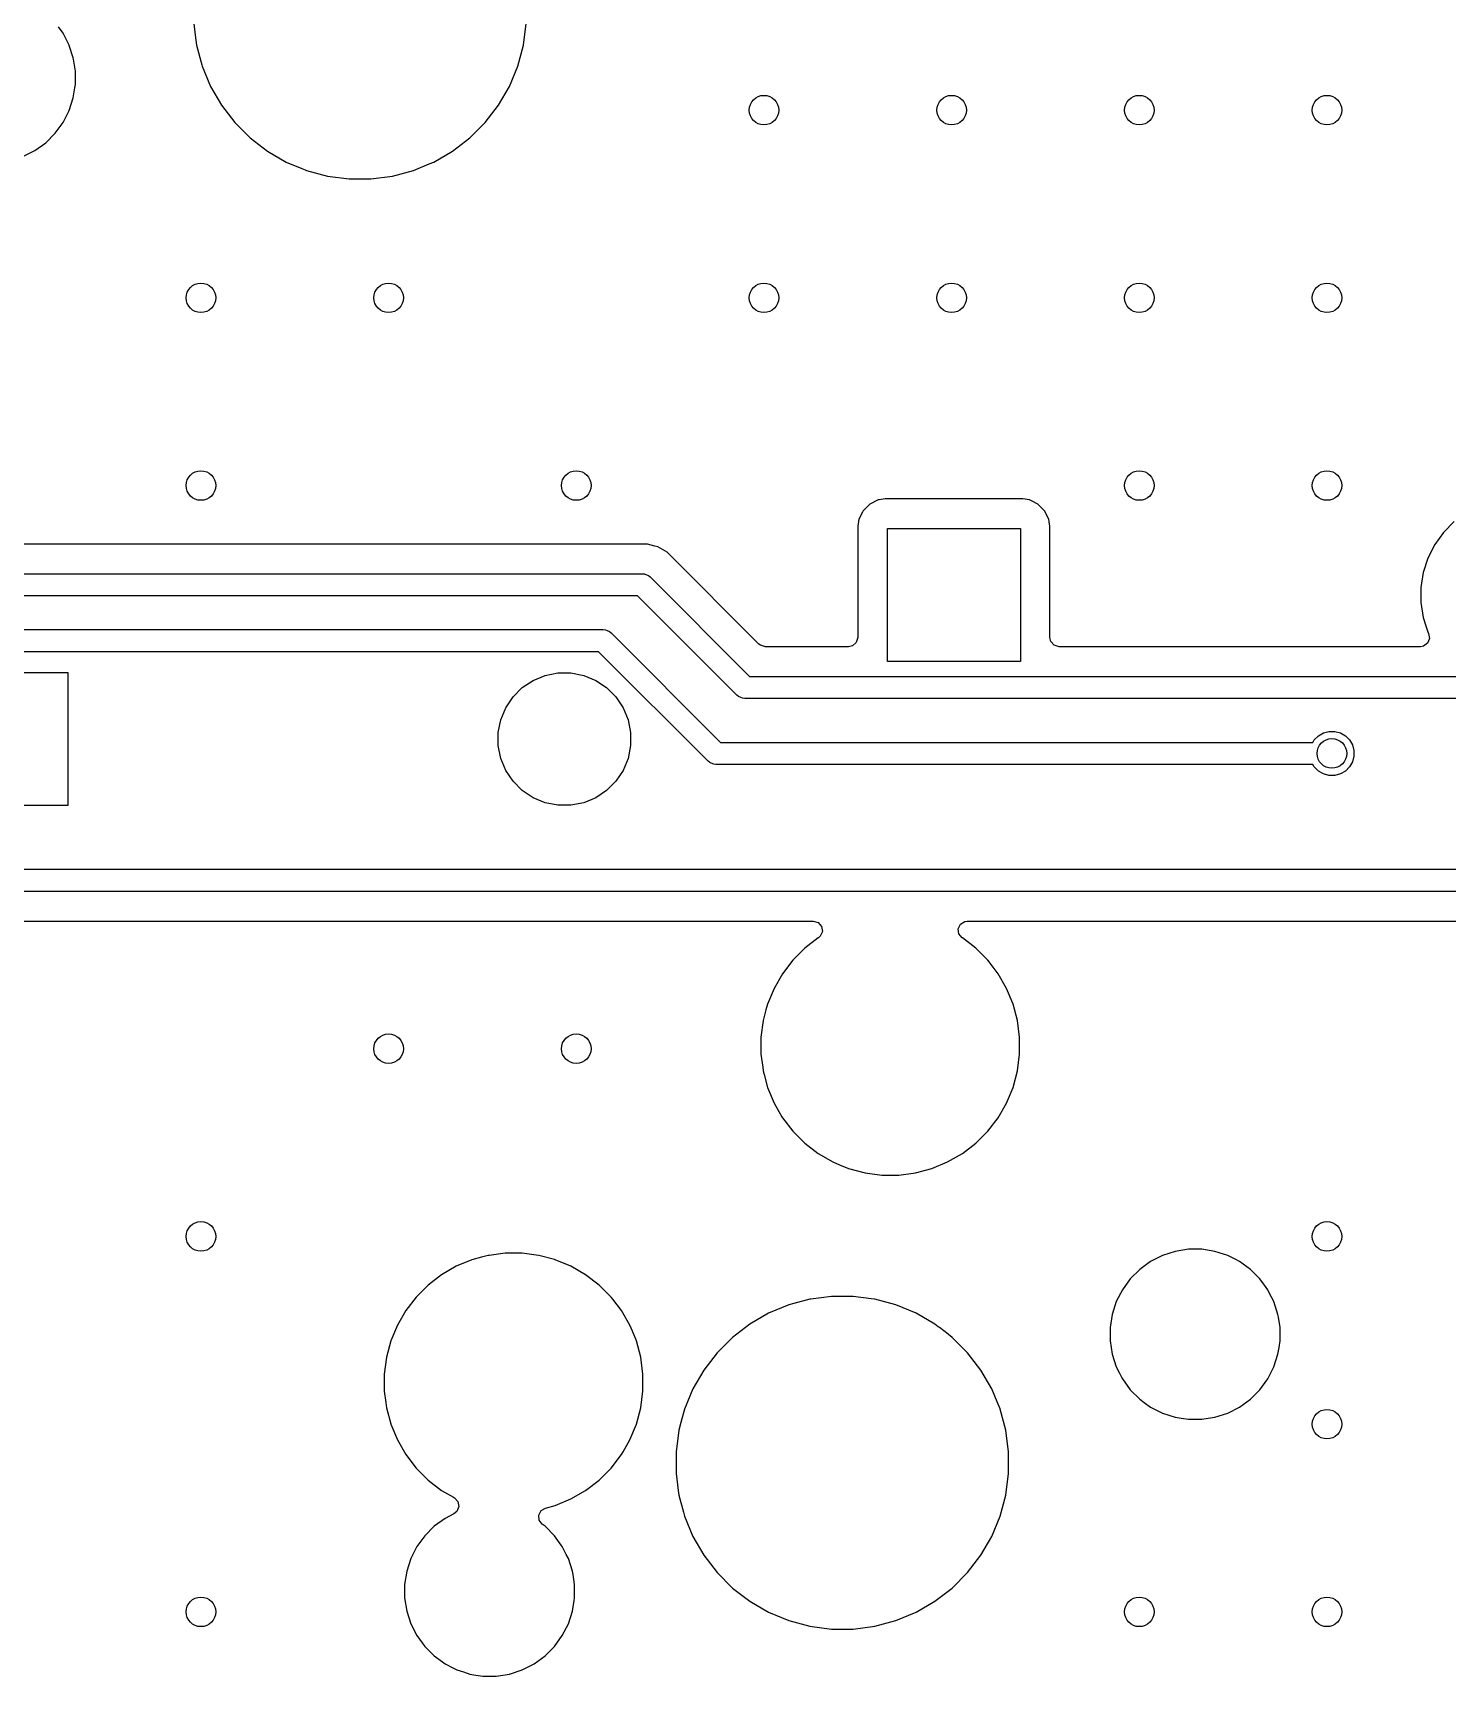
# Model space of a CAD drawing. Extents: x 2.6 to 14.2, y -9.4 to -3.8.
# Drawn here: x 9.794 to 10.547, y -8.065 to -7.189 of the extents above; entities that cross this region are included whole.
import ezdxf

# ---------------------------------------------------------------- set-up
doc = ezdxf.new("R2010")
doc.units = 0
doc.header["$MEASUREMENT"] = 0
doc.layers.add('BLACK', color=7, linetype='CONTINUOUS')

msp = doc.modelspace()

# ---------------------------------------------------------------- linework, layer by layer
at = {"layer": 'BLACK', "linetype": 'CONTINUOUS'}
for p, q in [((9.80979, -7.1896), (9.80726, -7.18611)), ((9.87941, -7.18441), (9.88023, -7.19065)), ((10.05509, -7.19593), (10.05661, -7.18441)), ((9.8119, -7.19375), (9.80979, -7.1896)), ((9.81302, -7.19595), (9.8119, -7.19375)), ((9.88023, -7.19065), (9.88092, -7.19593)), ((9.81307, -7.19608), (9.81302, -7.19595)), ((9.81302, -7.19595), (9.81302, -7.19595)), ((9.81523, -7.20273), (9.81307, -7.19608)), ((9.81533, -7.20338), (9.81523, -7.20273)), ((9.81634, -7.20977), (9.81533, -7.20338)), ((9.88092, -7.19593), (9.88374, -7.20643)), ((10.05209, -7.20715), (10.05509, -7.19593)), ((9.81634, -7.2169), (9.81634, -7.20977)), ((9.88374, -7.20643), (9.88393, -7.20715)), ((9.88393, -7.20715), (9.88393, -7.20715)), ((9.88393, -7.20715), (9.88837, -7.21788)), ((10.04764, -7.21788), (10.05209, -7.20715)), ((9.81523, -7.22394), (9.81607, -7.2186)), ((9.81607, -7.2186), (9.81634, -7.2169)), ((9.88837, -7.21788), (9.88837, -7.21788)), ((9.88837, -7.21788), (9.89418, -7.22794)), ((10.04184, -7.22794), (10.04764, -7.21788)), ((9.80979, -7.23708), (9.81302, -7.23072)), ((9.81302, -7.23072), (9.81523, -7.22394)), ((9.89418, -7.22794), (9.90125, -7.23715)), ((10.03477, -7.23715), (10.04184, -7.22794)), ((9.8056, -7.24284), (9.80979, -7.23708)), ((9.90125, -7.23715), (9.90125, -7.23715)), ((9.90125, -7.23715), (9.90946, -7.24536)), ((10.02655, -7.24536), (10.03477, -7.23715)), ((9.79479, -7.25208), (9.80055, -7.24789)), ((9.80055, -7.24789), (9.8056, -7.24284)), ((9.90946, -7.24536), (9.90946, -7.24536)), ((9.90946, -7.24536), (9.91868, -7.25243)), ((10.01734, -7.25243), (10.02655, -7.24536)), ((9.78843, -7.25531), (9.79479, -7.25208)), ((9.91868, -7.25243), (9.92874, -7.25824)), ((10.00728, -7.25824), (10.01734, -7.25243)), ((9.92874, -7.25824), (9.92874, -7.25824)), ((9.92874, -7.25824), (9.92874, -7.25824)), ((9.92874, -7.25824), (9.93704, -7.26168)), ((9.93704, -7.26168), (9.93877, -7.2624)), ((9.93877, -7.2624), (9.93947, -7.26269)), ((9.93947, -7.26269), (9.95069, -7.26569)), ((9.95069, -7.26569), (9.9622, -7.26721)), ((9.97382, -7.26721), (9.98533, -7.26569)), ((9.98533, -7.26569), (9.99655, -7.26269)), ((9.99655, -7.26269), (10.00491, -7.25922)), ((10.00491, -7.25922), (10.00728, -7.25824)), ((9.9622, -7.26721), (9.9622, -7.26721)), ((9.9622, -7.26721), (9.97381, -7.26721)), ((9.97381, -7.26721), (9.97382, -7.26721)), ((10.2396, -7.44046), (10.23607, -7.44399)), ((10.24405, -7.4382), (10.2396, -7.44046)), ((10.2396, -7.44046), (10.2396, -7.44046)), ((10.2396, -7.44046), (10.2396, -7.44046)), ((10.24455, -7.43812), (10.24405, -7.4382)), ((10.24774, -7.43761), (10.24455, -7.43812)), ((10.32109, -7.43761), (10.24774, -7.43761)), ((10.32478, -7.4382), (10.32109, -7.43761)), ((10.32611, -7.43887), (10.32478, -7.4382)), ((10.32923, -7.44046), (10.32611, -7.43887)), ((10.33276, -7.44399), (10.32923, -7.44046)), ((10.32923, -7.44046), (10.32923, -7.44046)), ((10.32923, -7.44046), (10.32923, -7.44046)), ((10.2338, -7.44844), (10.23321, -7.45214)), ((10.23567, -7.44476), (10.2338, -7.44844)), ((10.23606, -7.44399), (10.23567, -7.44476)), ((10.23607, -7.44399), (10.23606, -7.44399)), ((10.23606, -7.44399), (10.23606, -7.44399)), ((10.33503, -7.44844), (10.33276, -7.44399)), ((10.33276, -7.44399), (10.33276, -7.44399)), ((10.33276, -7.44399), (10.33276, -7.44399)), ((10.33526, -7.44992), (10.33503, -7.44844)), ((10.23321, -7.45214), (10.23321, -7.45214)), ((10.23321, -7.45214), (10.23321, -7.45214)), ((10.23321, -7.45214), (10.23321, -7.48414)), ((10.24898, -7.52424), (10.24898, -7.45338)), ((10.24898, -7.45338), (10.31985, -7.45338)), ((10.31985, -7.45338), (10.31985, -7.52424)), ((10.33561, -7.45214), (10.33526, -7.44992)), ((10.33561, -7.51154), (10.33561, -7.45214)), ((10.54536, -7.45546), (10.54062, -7.46198)), ((10.55106, -7.44976), (10.54536, -7.45546)), ((10.12122, -7.46176), (6.37647, -7.46176)), ((10.12318, -7.46228), (10.12122, -7.46176)), ((10.12122, -7.46176), (10.12122, -7.46176)), ((10.12513, -7.4628), (10.12318, -7.46228)), ((10.12674, -7.46323), (10.12513, -7.4628)), ((10.12513, -7.4628), (10.12513, -7.4628)), ((10.13168, -7.46609), (10.12674, -7.46323)), ((10.12674, -7.46323), (10.12674, -7.46323)), ((10.18058, -7.51499), (10.13168, -7.46609)), ((10.13168, -7.46609), (10.13168, -7.46609)), ((10.54062, -7.46198), (10.53696, -7.46916)), ((10.53696, -7.46916), (10.53447, -7.47682)), ((5.35059, -7.47752), (10.11837, -7.47752)), ((10.11837, -7.47752), (10.11952, -7.47764)), ((10.11952, -7.47764), (10.1197, -7.47771)), ((10.1197, -7.47771), (10.12165, -7.47852)), ((10.12165, -7.47852), (10.12255, -7.47925)), ((10.12255, -7.47925), (10.17548, -7.53219)), ((10.23321, -7.48414), (10.23321, -7.51154)), ((10.53447, -7.47682), (10.53321, -7.48478)), ((10.11592, -7.48933), (5.35303, -7.48933)), ((10.16886, -7.54227), (10.11592, -7.48933)), ((10.53321, -7.48478), (10.53321, -7.49284)), ((10.53321, -7.49284), (10.53447, -7.5008)), ((10.53447, -7.5008), (10.53594, -7.50531)), ((6.4643, -7.50726), (10.0976, -7.50726)), ((10.0976, -7.50726), (10.09875, -7.50738)), ((10.09875, -7.50738), (10.09963, -7.50774)), ((10.09963, -7.50774), (10.10088, -7.50826)), ((10.10088, -7.50826), (10.10177, -7.50899)), ((10.10177, -7.50899), (10.16012, -7.56733)), ((10.53594, -7.50531), (10.53696, -7.50847)), ((10.53696, -7.50847), (10.53696, -7.50847)), ((10.53696, -7.50847), (10.53696, -7.50847)), ((10.53696, -7.50847), (10.5374, -7.50932)), ((10.5374, -7.50932), (10.53791, -7.51202)), ((10.09515, -7.51907), (6.46675, -7.51907)), ((10.15349, -7.57742), (10.09515, -7.51907)), ((10.18139, -7.51564), (10.18058, -7.51499)), ((10.18403, -7.51642), (10.18139, -7.51564)), ((10.22833, -7.51642), (10.18403, -7.51642)), ((10.23036, -7.51598), (10.22833, -7.51642)), ((10.23244, -7.51417), (10.23036, -7.51598)), ((10.23321, -7.51154), (10.23244, -7.51417)), ((10.33606, -7.51356), (10.33561, -7.51154)), ((10.33786, -7.51564), (10.33606, -7.51356)), ((10.3405, -7.51642), (10.33786, -7.51564)), ((10.53305, -7.51642), (10.3405, -7.51642)), ((10.53462, -7.51616), (10.53305, -7.51642)), ((10.53687, -7.51457), (10.53462, -7.51616)), ((10.53791, -7.51202), (10.53687, -7.51457)), ((10.31985, -7.52424), (10.24898, -7.52424)), ((9.7415, -7.53015), (9.81237, -7.53015)), ((9.81237, -7.53015), (9.81237, -7.60102)), ((10.05445, -7.53819), (10.06023, -7.53433)), ((10.06023, -7.53433), (10.06665, -7.53168)), ((10.06665, -7.53168), (10.07346, -7.53032)), ((10.07346, -7.53032), (10.08041, -7.53032)), ((10.08041, -7.53032), (10.08722, -7.53168)), ((10.08722, -7.53168), (10.09364, -7.53433)), ((10.09364, -7.53433), (10.09941, -7.53819)), ((10.17548, -7.53219), (10.89805, -7.53219)), ((10.04568, -7.54888), (10.04954, -7.5431)), ((10.04954, -7.5431), (10.05445, -7.53819)), ((10.09941, -7.53819), (10.10432, -7.5431)), ((10.10432, -7.5431), (10.10818, -7.54888)), ((10.16975, -7.543), (10.16886, -7.54227)), ((10.171, -7.54352), (10.16975, -7.543)), ((10.17188, -7.54388), (10.171, -7.54352)), ((10.17303, -7.544), (10.17188, -7.54388)), ((10.9005, -7.544), (10.17303, -7.544)), ((10.04303, -7.5553), (10.04568, -7.54888)), ((10.10818, -7.54888), (10.11084, -7.5553)), ((10.04167, -7.56211), (10.04303, -7.5553)), ((10.04167, -7.56906), (10.04167, -7.56211)), ((10.11084, -7.5553), (10.1122, -7.56211)), ((10.1122, -7.56211), (10.1122, -7.56906)), ((10.47866, -7.56387), (10.48133, -7.56233)), ((10.48133, -7.56233), (10.4843, -7.56153)), ((10.4843, -7.56153), (10.48739, -7.56153)), ((10.48739, -7.56153), (10.49037, -7.56233)), ((10.49037, -7.56233), (10.49304, -7.56387)), ((10.04303, -7.57587), (10.04167, -7.56906)), ((10.1122, -7.56906), (10.11084, -7.57587)), ((10.16012, -7.56733), (10.47573, -7.56733)), ((10.47573, -7.56733), (10.47648, -7.56605)), ((10.47648, -7.56605), (10.47866, -7.56387)), ((10.49304, -7.56387), (10.49522, -7.56605)), ((10.49522, -7.56605), (10.49676, -7.56872)), ((10.49676, -7.56872), (10.49756, -7.5717)), ((10.49756, -7.5717), (10.49756, -7.57478)), ((10.04568, -7.58229), (10.04303, -7.57587)), ((10.11084, -7.57587), (10.10818, -7.58229)), ((10.15439, -7.57815), (10.15349, -7.57742)), ((10.15506, -7.57843), (10.15439, -7.57815)), ((10.15652, -7.57903), (10.15506, -7.57843)), ((10.15767, -7.57915), (10.15652, -7.57903)), ((10.47573, -7.57915), (10.15767, -7.57915)), ((10.47648, -7.58043), (10.47573, -7.57915)), ((10.47866, -7.58261), (10.47648, -7.58043)), ((10.49522, -7.58043), (10.49304, -7.58261)), ((10.49676, -7.57776), (10.49522, -7.58043)), ((10.49756, -7.57478), (10.49676, -7.57776)), ((10.04954, -7.58806), (10.04568, -7.58229)), ((10.05445, -7.59297), (10.04954, -7.58806)), ((10.10432, -7.58806), (10.09941, -7.59297)), ((10.10818, -7.58229), (10.10432, -7.58806)), ((10.48133, -7.58415), (10.47866, -7.58261)), ((10.4843, -7.58495), (10.48133, -7.58415)), ((10.48739, -7.58495), (10.4843, -7.58495)), ((10.49037, -7.58415), (10.48739, -7.58495)), ((10.49304, -7.58261), (10.49037, -7.58415)), ((10.06023, -7.59683), (10.05445, -7.59297)), ((10.06665, -7.59949), (10.06023, -7.59683)), ((10.09364, -7.59683), (10.08722, -7.59949)), ((10.09941, -7.59297), (10.09364, -7.59683)), ((9.81237, -7.60102), (9.7415, -7.60102)), ((10.07346, -7.60085), (10.06665, -7.59949)), ((10.08041, -7.60085), (10.07346, -7.60085)), ((10.08722, -7.59949), (10.08041, -7.60085)), ((9.7219, -7.63496), (10.58498, -7.63496)), ((10.58743, -7.64677), (9.72435, -7.64677)), ((9.7329, -7.66254), (10.20954, -7.66254)), ((10.20954, -7.66254), (10.21218, -7.66331)), ((10.21218, -7.66331), (10.21398, -7.66539)), ((10.21437, -7.66811), (10.21323, -7.67061)), ((10.21398, -7.66539), (10.21437, -7.66811)), ((10.28677, -7.66664), (10.28796, -7.66416)), ((10.28712, -7.66937), (10.28677, -7.66664)), ((10.28796, -7.66416), (10.2903, -7.66271)), ((10.2903, -7.66271), (10.29159, -7.66254)), ((10.29159, -7.66254), (10.59028, -7.66254)), ((10.20503, -7.67701), (10.19864, -7.6834)), ((10.21219, -7.67151), (10.20503, -7.67701)), ((10.21225, -7.67148), (10.21219, -7.67151)), ((10.21229, -7.67144), (10.21225, -7.67148)), ((10.21232, -7.67142), (10.21229, -7.67144)), ((10.21323, -7.67061), (10.21232, -7.67141)), ((10.21232, -7.67141), (10.21232, -7.67142)), ((10.28882, -7.6714), (10.28712, -7.66937)), ((10.28881, -7.67142), (10.28882, -7.6714)), ((10.28887, -7.67146), (10.28881, -7.67142)), ((10.28888, -7.67148), (10.28887, -7.67146)), ((10.28894, -7.67151), (10.28888, -7.67148)), ((10.2961, -7.67701), (10.28894, -7.67151)), ((10.30249, -7.6834), (10.2961, -7.67701)), ((10.2961, -7.67701), (10.2961, -7.67701)), ((10.19864, -7.6834), (10.19314, -7.69057)), ((10.30317, -7.68429), (10.30249, -7.6834)), ((10.30249, -7.6834), (10.30249, -7.6834)), ((10.30249, -7.6834), (10.30249, -7.6834)), ((10.30799, -7.69057), (10.30317, -7.68429)), ((10.19314, -7.69057), (10.18862, -7.69839)), ((10.31251, -7.69839), (10.30799, -7.69057)), ((10.30799, -7.69057), (10.30799, -7.69057)), ((10.30799, -7.69057), (10.30799, -7.69057)), ((10.18862, -7.69839), (10.18517, -7.70674)), ((10.18862, -7.69839), (10.18862, -7.69839)), ((10.31597, -7.70674), (10.31251, -7.69839)), ((10.18431, -7.70991), (10.18321, -7.71404)), ((10.18517, -7.70674), (10.18431, -7.70991)), ((10.3183, -7.71546), (10.31597, -7.70674)), ((10.18283, -7.71546), (10.18165, -7.72442)), ((10.18321, -7.71404), (10.18283, -7.71546)), ((10.18283, -7.71546), (10.18283, -7.71546)), ((10.31948, -7.72442), (10.3183, -7.71546)), ((10.18165, -7.72442), (10.18165, -7.73346)), ((10.31948, -7.73346), (10.31948, -7.72442)), ((10.18165, -7.73346), (10.18255, -7.74029)), ((10.3183, -7.74241), (10.31948, -7.73346)), ((10.18255, -7.74029), (10.18283, -7.74241)), ((10.18283, -7.74241), (10.18334, -7.74432)), ((10.18334, -7.74432), (10.18517, -7.75114)), ((10.31597, -7.75114), (10.3183, -7.74241)), ((10.18517, -7.75114), (10.18862, -7.75948)), ((10.31251, -7.75949), (10.31597, -7.75114)), ((10.18862, -7.75948), (10.18862, -7.75949)), ((10.18862, -7.75949), (10.19123, -7.764)), ((10.19123, -7.764), (10.19284, -7.7668)), ((10.30799, -7.76731), (10.31251, -7.75949)), ((10.19284, -7.7668), (10.19314, -7.76731)), ((10.19314, -7.76731), (10.19864, -7.77448)), ((10.30249, -7.77448), (10.30799, -7.76731)), ((10.19864, -7.77448), (10.19864, -7.77448)), ((10.19864, -7.77448), (10.20503, -7.78086)), ((10.20503, -7.78086), (10.20503, -7.78086)), ((10.20503, -7.78086), (10.21219, -7.78636)), ((10.28894, -7.78636), (10.2961, -7.78086)), ((10.2961, -7.78086), (10.30249, -7.77448)), ((10.2961, -7.78086), (10.2961, -7.78086)), ((10.2961, -7.78086), (10.2961, -7.78086)), ((10.30249, -7.77448), (10.30249, -7.77448)), ((10.30249, -7.77448), (10.30249, -7.77448)), ((10.21219, -7.78636), (10.21219, -7.78636)), ((10.21219, -7.78636), (10.21219, -7.78636)), ((10.21219, -7.78636), (10.22002, -7.79088)), ((10.22002, -7.79088), (10.22002, -7.79088)), ((10.22002, -7.79088), (10.22002, -7.79088)), ((10.22002, -7.79088), (10.22352, -7.79233)), ((10.27277, -7.79434), (10.28111, -7.79088)), ((10.28111, -7.79088), (10.28894, -7.78636)), ((10.22352, -7.79233), (10.22836, -7.79434)), ((10.22836, -7.79434), (10.23709, -7.79668)), ((10.23709, -7.79668), (10.24605, -7.79786)), ((10.24605, -7.79786), (10.24605, -7.79786)), ((10.24605, -7.79786), (10.25508, -7.79786)), ((10.25508, -7.79786), (10.26404, -7.79668)), ((10.25508, -7.79786), (10.25508, -7.79786)), ((10.26404, -7.79668), (10.27277, -7.79434)), ((10.02764, -7.84301), (10.0193, -7.84647)), ((10.03268, -7.84166), (10.02764, -7.84301)), ((10.03637, -7.84067), (10.03268, -7.84166)), ((10.0368, -7.84062), (10.03637, -7.84067)), ((10.04533, -7.8395), (10.0368, -7.84062)), ((10.05436, -7.8395), (10.04533, -7.8395)), ((10.04533, -7.8395), (10.04533, -7.8395)), ((10.06182, -7.84048), (10.05436, -7.8395)), ((10.05436, -7.8395), (10.05436, -7.8395)), ((10.06332, -7.84067), (10.06182, -7.84048)), ((10.07155, -7.84288), (10.06332, -7.84067)), ((10.07204, -7.84301), (10.07155, -7.84288)), ((10.08039, -7.84647), (10.07204, -7.84301)), ((10.39555, -7.8407), (10.3892, -7.84393)), ((10.40233, -7.83849), (10.39555, -7.8407)), ((10.39555, -7.8407), (10.39555, -7.8407)), ((10.40937, -7.83738), (10.40233, -7.83849)), ((10.4165, -7.83738), (10.40937, -7.83738)), ((10.40937, -7.83738), (10.40937, -7.83738)), ((10.42355, -7.83849), (10.4165, -7.83738)), ((10.4165, -7.83738), (10.4165, -7.83738)), ((10.43033, -7.8407), (10.42355, -7.83849)), ((10.43461, -7.84288), (10.43033, -7.8407)), ((10.43033, -7.8407), (10.43033, -7.8407)), ((10.43668, -7.84393), (10.43461, -7.84288)), ((10.01147, -7.85099), (10.00431, -7.85649)), ((10.0193, -7.84647), (10.01147, -7.85099)), ((10.0193, -7.84647), (10.0193, -7.84647)), ((10.08821, -7.85099), (10.08039, -7.84647)), ((10.08039, -7.84647), (10.08039, -7.84647)), ((10.09538, -7.85649), (10.08821, -7.85099)), ((10.38343, -7.84813), (10.37839, -7.85317)), ((10.3892, -7.84393), (10.38343, -7.84813)), ((10.38343, -7.84813), (10.38343, -7.84813)), ((10.44245, -7.84813), (10.43668, -7.84393)), ((10.43668, -7.84393), (10.43668, -7.84393)), ((10.43668, -7.84393), (10.43668, -7.84393)), ((10.44749, -7.85317), (10.44245, -7.84813)), ((10.44245, -7.84813), (10.44245, -7.84813)), ((10.00431, -7.85649), (9.99792, -7.86287)), ((10.10177, -7.86287), (10.09538, -7.85649)), ((10.09538, -7.85649), (10.09538, -7.85649)), ((10.3742, -7.85893), (10.37096, -7.86529)), ((10.37839, -7.85317), (10.3742, -7.85893)), ((10.37839, -7.85317), (10.37839, -7.85317)), ((10.4499, -7.85649), (10.44749, -7.85317)), ((10.44749, -7.85317), (10.44749, -7.85317)), ((10.45168, -7.85893), (10.4499, -7.85649)), ((10.45266, -7.86086), (10.45168, -7.85893)), ((10.45492, -7.86529), (10.45266, -7.86086)), ((9.99792, -7.86287), (9.99242, -7.87004)), ((10.10263, -7.86399), (10.10177, -7.86287)), ((10.10177, -7.86287), (10.10177, -7.86287)), ((10.10177, -7.86287), (10.10177, -7.86287)), ((10.10727, -7.87004), (10.10263, -7.86399)), ((10.19646, -7.867), (10.18573, -7.87144)), ((10.19922, -7.86626), (10.19646, -7.867)), ((10.19646, -7.867), (10.19646, -7.867)), ((10.20768, -7.86399), (10.19922, -7.86626)), ((10.20823, -7.86392), (10.20768, -7.86399)), ((10.21919, -7.86248), (10.20823, -7.86392)), ((10.23081, -7.86248), (10.21919, -7.86248)), ((10.21919, -7.86248), (10.21919, -7.86248)), ((10.2404, -7.86374), (10.23081, -7.86248)), ((10.23081, -7.86248), (10.23081, -7.86248)), ((10.24232, -7.86399), (10.2404, -7.86374)), ((10.25354, -7.867), (10.24232, -7.86399)), ((10.26427, -7.87144), (10.25354, -7.867)), ((10.25354, -7.867), (10.25354, -7.867)), ((10.25354, -7.867), (10.25354, -7.867)), ((10.37096, -7.86529), (10.36876, -7.87207)), ((10.37096, -7.86529), (10.37096, -7.86529)), ((10.45565, -7.86755), (10.45492, -7.86529)), ((10.45492, -7.86529), (10.45492, -7.86529)), ((10.45712, -7.87207), (10.45565, -7.86755)), ((9.9879, -7.87787), (9.98444, -7.88621)), ((9.99242, -7.87004), (9.9879, -7.87787)), ((9.9879, -7.87787), (9.9879, -7.87787)), ((10.11179, -7.87787), (10.10727, -7.87004)), ((10.10727, -7.87004), (10.10727, -7.87004)), ((10.10727, -7.87004), (10.10727, -7.87004)), ((10.11312, -7.88109), (10.11179, -7.87787)), ((10.11179, -7.87787), (10.11179, -7.87787)), ((10.11179, -7.87787), (10.11179, -7.87787)), ((10.17567, -7.87725), (10.16646, -7.88432)), ((10.18573, -7.87144), (10.17567, -7.87725)), ((10.18573, -7.87144), (10.18573, -7.87144)), ((10.27433, -7.87725), (10.26427, -7.87144)), ((10.26427, -7.87144), (10.26427, -7.87144)), ((10.27612, -7.87862), (10.27433, -7.87725)), ((10.36876, -7.87207), (10.36764, -7.87911)), ((10.45735, -7.87354), (10.45712, -7.87207)), ((10.45823, -7.87911), (10.45735, -7.87354)), ((9.98444, -7.88621), (9.98211, -7.89494)), ((10.11524, -7.88621), (10.11312, -7.88109)), ((10.11758, -7.89494), (10.11524, -7.88621)), ((10.16645, -7.88432), (10.15824, -7.89253)), ((10.16646, -7.88432), (10.16645, -7.88432)), ((10.27675, -7.87911), (10.27612, -7.87862)), ((10.28131, -7.8826), (10.27675, -7.87911)), ((10.28155, -7.88279), (10.28131, -7.8826)), ((10.28354, -7.88432), (10.28155, -7.88279)), ((10.28155, -7.88279), (10.28155, -7.88279)), ((10.28355, -7.88432), (10.28354, -7.88432)), ((10.29176, -7.89253), (10.28355, -7.88432)), ((10.36764, -7.87911), (10.36764, -7.88624)), ((10.36764, -7.88624), (10.36876, -7.89328)), ((10.45769, -7.88965), (10.45823, -7.88624)), ((10.45823, -7.88624), (10.45823, -7.87911)), ((9.98211, -7.89494), (9.98093, -7.9039)), ((9.98211, -7.89494), (9.98211, -7.89494)), ((10.11876, -7.9039), (10.11758, -7.89494)), ((10.15824, -7.89253), (10.15117, -7.90175)), ((10.15824, -7.89253), (10.15824, -7.89253)), ((10.29883, -7.90175), (10.29176, -7.89253)), ((10.29176, -7.89253), (10.29176, -7.89253)), ((10.36876, -7.89328), (10.37096, -7.90006)), ((10.45492, -7.90006), (10.45712, -7.89328)), ((10.45712, -7.89328), (10.45769, -7.88965)), ((9.98093, -7.9039), (9.98093, -7.91293)), ((10.11876, -7.91293), (10.11876, -7.9039)), ((10.15117, -7.90175), (10.14536, -7.91181)), ((10.3046, -7.91174), (10.29883, -7.90175)), ((10.37096, -7.90006), (10.37096, -7.90006)), ((10.37096, -7.90006), (10.37261, -7.90331)), ((10.37261, -7.90331), (10.37388, -7.90578)), ((10.45168, -7.90641), (10.45492, -7.90006)), ((9.98093, -7.91293), (9.98172, -7.91894)), ((10.11758, -7.92189), (10.11876, -7.91293)), ((10.14536, -7.91181), (10.14092, -7.92254)), ((10.14536, -7.91181), (10.14536, -7.91181)), ((10.30464, -7.91181), (10.3046, -7.91174)), ((10.30745, -7.91859), (10.30464, -7.91181)), ((10.37388, -7.90578), (10.3742, -7.90641)), ((10.3742, -7.90641), (10.37839, -7.91218)), ((10.37839, -7.91218), (10.37839, -7.91218)), ((10.37839, -7.91218), (10.38343, -7.91722)), ((10.44245, -7.91722), (10.44749, -7.91218)), ((10.44749, -7.91218), (10.45168, -7.90641)), ((9.98172, -7.91894), (9.98211, -7.92189)), ((9.98211, -7.92189), (9.98438, -7.93036)), ((10.11524, -7.93061), (10.11758, -7.92189)), ((10.30901, -7.92237), (10.30745, -7.91859)), ((10.38343, -7.91722), (10.38343, -7.91722)), ((10.38343, -7.91722), (10.38579, -7.91894)), ((10.38579, -7.91894), (10.3892, -7.92141)), ((10.3892, -7.92141), (10.3914, -7.92254)), ((10.43033, -7.92465), (10.43668, -7.92141)), ((10.43668, -7.92141), (10.44245, -7.91722)), ((9.98438, -7.93036), (9.98444, -7.93061)), ((9.98444, -7.93061), (9.9879, -7.93896)), ((10.11179, -7.93896), (10.11524, -7.93061)), ((10.139, -7.9297), (10.13791, -7.93376)), ((10.14092, -7.92254), (10.139, -7.9297)), ((10.14092, -7.92254), (10.14092, -7.92254)), ((10.30908, -7.92254), (10.30901, -7.92237)), ((10.31209, -7.93376), (10.30908, -7.92254)), ((10.3914, -7.92254), (10.39555, -7.92465)), ((10.39555, -7.92465), (10.39555, -7.92465)), ((10.39555, -7.92465), (10.39894, -7.92575)), ((10.39894, -7.92575), (10.40233, -7.92685)), ((10.40233, -7.92685), (10.40559, -7.92737)), ((10.40559, -7.92737), (10.40937, -7.92797)), ((10.40937, -7.92797), (10.40937, -7.92797)), ((10.40937, -7.92797), (10.4165, -7.92797)), ((10.4165, -7.92797), (10.41992, -7.92743)), ((10.41992, -7.92743), (10.42355, -7.92685)), ((10.42355, -7.92685), (10.43033, -7.92465)), ((9.9879, -7.93896), (9.9879, -7.93896)), ((9.9879, -7.93896), (9.99242, -7.94678)), ((10.10814, -7.94527), (10.11179, -7.93896)), ((10.13791, -7.93376), (10.1364, -7.94527)), ((10.13791, -7.93376), (10.13791, -7.93376)), ((10.3136, -7.94527), (10.31209, -7.93376)), ((9.99242, -7.94678), (9.99792, -7.95395)), ((10.10177, -7.95395), (10.10727, -7.94678)), ((10.10727, -7.94678), (10.10814, -7.94527)), ((10.1364, -7.94527), (10.1364, -7.95689)), ((10.3136, -7.95689), (10.3136, -7.94527)), ((9.99792, -7.95395), (9.99792, -7.95395)), ((9.99792, -7.95395), (10.00431, -7.96034)), ((10.09538, -7.96034), (10.10177, -7.95395)), ((10.10177, -7.95395), (10.10177, -7.95395)), ((10.10177, -7.95395), (10.10177, -7.95395)), ((10.1364, -7.95689), (10.13758, -7.96584)), ((10.31209, -7.9684), (10.3136, -7.95689)), ((10.00431, -7.96034), (10.00431, -7.96034)), ((10.00431, -7.96034), (10.01147, -7.96584)), ((10.01147, -7.96584), (10.01147, -7.96584)), ((10.01147, -7.96584), (10.01147, -7.96584)), ((10.01147, -7.96584), (10.0178, -7.96949)), ((10.08039, -7.97036), (10.08821, -7.96584)), ((10.08821, -7.96584), (10.09538, -7.96034)), ((10.09538, -7.96034), (10.09538, -7.96034)), ((10.09538, -7.96034), (10.09538, -7.96034)), ((10.13758, -7.96584), (10.13791, -7.9684)), ((10.0178, -7.96949), (10.01827, -7.96976)), ((10.01827, -7.96976), (10.02016, -7.97175)), ((10.02069, -7.97445), (10.01966, -7.97701)), ((10.02016, -7.97175), (10.02069, -7.97445)), ((10.06675, -7.97523), (10.07204, -7.97381)), ((10.07204, -7.97381), (10.08039, -7.97036)), ((10.13791, -7.9684), (10.14035, -7.97751)), ((10.30908, -7.97962), (10.31209, -7.9684)), ((10.01332, -7.98074), (10.00755, -7.98493)), ((10.01804, -7.97834), (10.01332, -7.98074)), ((10.01966, -7.97701), (10.01804, -7.97834)), ((10.06323, -7.97898), (10.06451, -7.97654)), ((10.06346, -7.98172), (10.06323, -7.97898)), ((10.06514, -7.9839), (10.06346, -7.98172)), ((10.06451, -7.97654), (10.06675, -7.97523)), ((10.14035, -7.97751), (10.14092, -7.97962)), ((10.14092, -7.97962), (10.14092, -7.97962)), ((10.14092, -7.97962), (10.14536, -7.99035)), ((10.30464, -7.99035), (10.30908, -7.97962)), ((10.00251, -7.98998), (9.99832, -7.99574)), ((10.00755, -7.98493), (10.00251, -7.98997)), ((10.00251, -7.98997), (10.00251, -7.98998)), ((10.00755, -7.98493), (10.00755, -7.98493)), ((10.06657, -7.98493), (10.06514, -7.9839)), ((10.07161, -7.98997), (10.06657, -7.98493)), ((10.07161, -7.98998), (10.07161, -7.98997)), ((10.07527, -7.99501), (10.07161, -7.98998)), ((10.14536, -7.99035), (10.14536, -7.99035)), ((10.14536, -7.99035), (10.15117, -8.00041)), ((10.29883, -8.00041), (10.30464, -7.99035)), ((9.99832, -7.99574), (9.99508, -8.0021)), ((10.0758, -7.99574), (10.07527, -7.99501)), ((10.07792, -7.9999), (10.0758, -7.99574)), ((10.07904, -8.0021), (10.07792, -7.9999)), ((10.15117, -8.00041), (10.15824, -8.00962)), ((10.29176, -8.00962), (10.29883, -8.00041)), ((9.99288, -8.00888), (9.99177, -8.01592)), ((9.99508, -8.0021), (9.99288, -8.00888)), ((9.99508, -8.0021), (9.99508, -8.0021)), ((10.08124, -8.00888), (10.07904, -8.0021)), ((10.07904, -8.0021), (10.07904, -8.0021)), ((10.08151, -8.01056), (10.08124, -8.00888)), ((10.15824, -8.00962), (10.15824, -8.00962)), ((10.15824, -8.00962), (10.16645, -8.01784)), ((10.28354, -8.01784), (10.29176, -8.00962)), ((9.99177, -8.01592), (9.99177, -8.02305)), ((10.08236, -8.01592), (10.08151, -8.01056)), ((10.08236, -8.02305), (10.08236, -8.01592)), ((10.16645, -8.01784), (10.16646, -8.01784)), ((10.16646, -8.01784), (10.17567, -8.02491)), ((10.27433, -8.02491), (10.28354, -8.01784)), ((9.99177, -8.02305), (9.99288, -8.03009)), ((10.08124, -8.03009), (10.08212, -8.02451)), ((10.08212, -8.02451), (10.08236, -8.02305)), ((10.17567, -8.02491), (10.18573, -8.03071)), ((10.26427, -8.03071), (10.27433, -8.02491)), ((9.99288, -8.03009), (9.99508, -8.03687)), ((10.07904, -8.03687), (10.08124, -8.03009)), ((10.18573, -8.03071), (10.18573, -8.03071)), ((10.18573, -8.03071), (10.18573, -8.03071)), ((10.18573, -8.03071), (10.19646, -8.03516)), ((10.19646, -8.03516), (10.20768, -8.03817)), ((10.24232, -8.03817), (10.25354, -8.03516)), ((10.25354, -8.03516), (10.26427, -8.03071)), ((9.99508, -8.03687), (9.99508, -8.03687)), ((9.99508, -8.03687), (9.99832, -8.04322)), ((9.99832, -8.04322), (10.00251, -8.04899)), ((10.07161, -8.04899), (10.0758, -8.04322)), ((10.0758, -8.04322), (10.07904, -8.03687)), ((10.20768, -8.03817), (10.21919, -8.03968)), ((10.21919, -8.03968), (10.21919, -8.03968)), ((10.21919, -8.03968), (10.23081, -8.03968)), ((10.23081, -8.03968), (10.24232, -8.03817)), ((10.23081, -8.03968), (10.23081, -8.03968)), ((10.00251, -8.04899), (10.00251, -8.04899)), ((10.00251, -8.04899), (10.00755, -8.05403)), ((10.06657, -8.05403), (10.07161, -8.04899)), ((10.00755, -8.05403), (10.00755, -8.05403)), ((10.00755, -8.05403), (10.01192, -8.05721)), ((10.01192, -8.05721), (10.01332, -8.05822)), ((10.01332, -8.05822), (10.01747, -8.06034)), ((10.01747, -8.06034), (10.01967, -8.06146)), ((10.01967, -8.06146), (10.01967, -8.06146)), ((10.01967, -8.06146), (10.02306, -8.06256)), ((10.04767, -8.06366), (10.05445, -8.06146)), ((10.05445, -8.06146), (10.0608, -8.05822)), ((10.0608, -8.05822), (10.06657, -8.05403)), ((10.02306, -8.06256), (10.02645, -8.06366)), ((10.02645, -8.06366), (10.02972, -8.06418)), ((10.02972, -8.06418), (10.0335, -8.06478)), ((10.0335, -8.06478), (10.0335, -8.06478)), ((10.0335, -8.06478), (10.04063, -8.06478)), ((10.04063, -8.06478), (10.04404, -8.06424)), ((10.04404, -8.06424), (10.04767, -8.06366))]:
    msp.add_line(p, q, dxfattribs=at)
at = {"layer": 'BLACK'}
for centre in [(10.18323, -7.23054), (10.28323, -7.23054), (10.38323, -7.23054), (10.48323, -7.23054), (9.88323, -7.33054), (9.98323, -7.33054), (10.18323, -7.33054), (10.28323, -7.33054), (10.38323, -7.33054), (10.48323, -7.33054), (9.88323, -7.43054), (10.08323, -7.43054), (10.38323, -7.43054), (10.48323, -7.43054), (10.48585, -7.57324), (9.98323, -7.73054), (10.08323, -7.73054), (9.88323, -7.83054), (10.48323, -7.83054), (10.48323, -7.93054), (9.88323, -8.03054), (10.38323, -8.03054), (10.48323, -8.03054)]:
    msp.add_circle(centre, 0.00787, dxfattribs=at)

doc.saveas('drawing.dxf')
